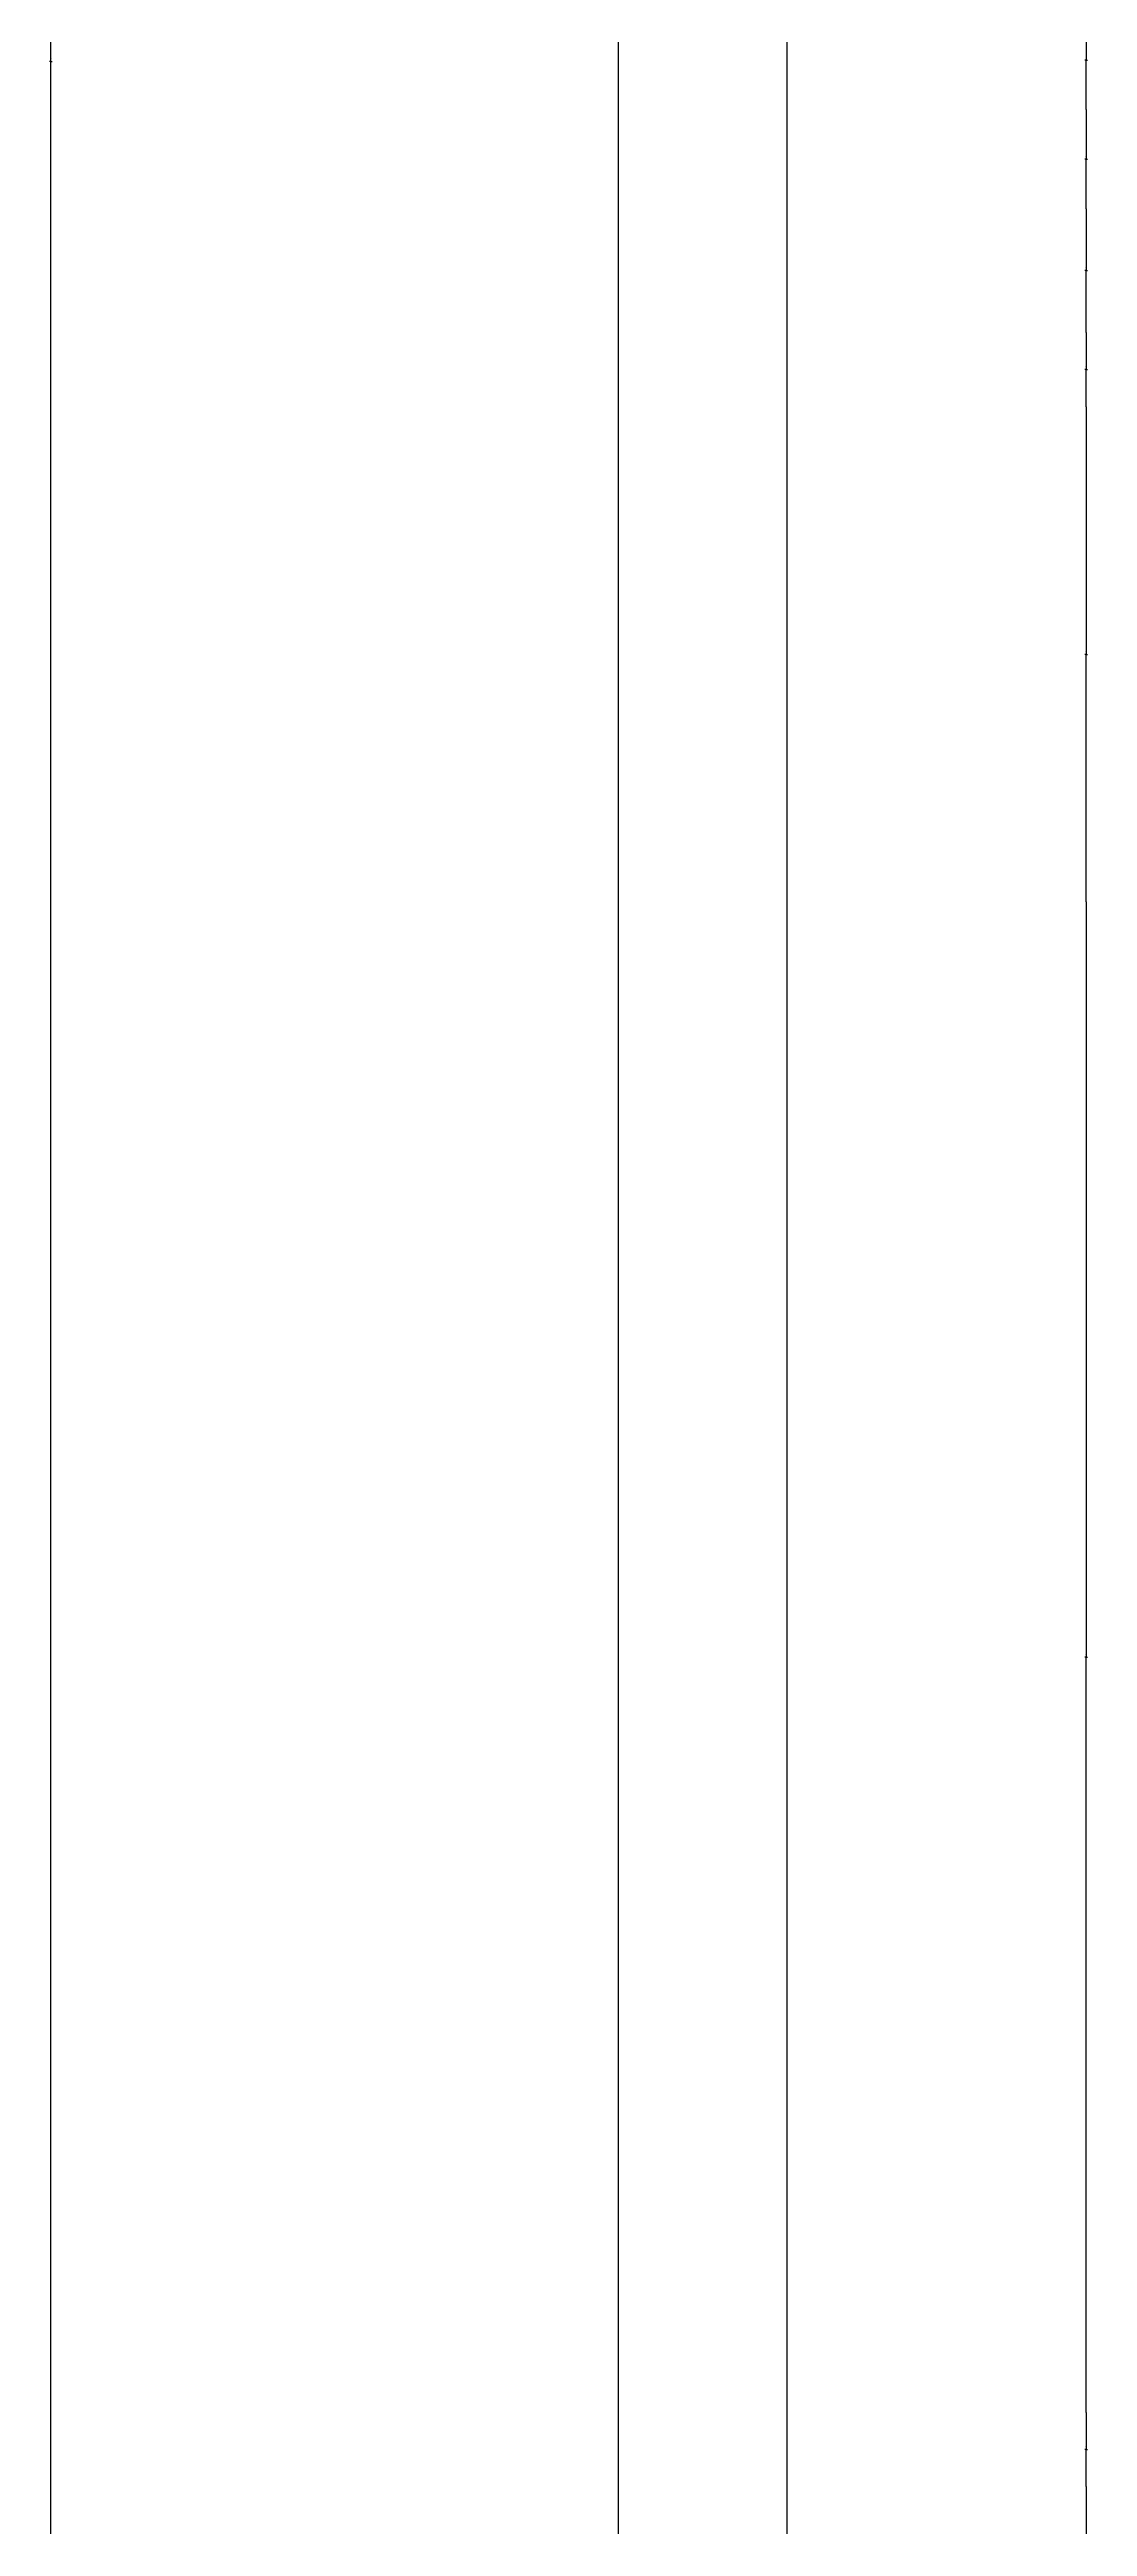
# Model space of a CAD drawing. Header units: metres. Extents: x 0 to 5399, y 0 to 6892.
# Drawn here: x 0 to 419, y 3763 to 4763 of the extents above; entities that cross this region are included whole.
import ezdxf

# ---------------------------------------------------------------- set-up
doc = ezdxf.new("R2010")
doc.units = ezdxf.units.M
doc.layers.add('DIM', color=3, linetype='Continuous')
doc.dimstyles.get("Standard").update_dxf_attribs({"dimtxt": 2.5, "dimasz": 2.5, "dimexe": 1.25, "dimexo": 0.625, "dimtad": 1, "dimcen": 2.5, "dimazin": 3, "dimtfac": 1, "dimtmove": 0, "dimatfit": 3})

# ---------------------------------------------------------------- blocks, each defined once
blk = doc.blocks.new('*D33')
for p, q in [((229.28, 6228.8), (229.28, 4933.8)), ((229.03, 4933.8), (228.78, 4933.8)), ((229.28, 3638.8), (229.28, 4933.8)), ((229.28, 4933.8), (229.28, 4933.8)), ((229.53, 4933.8), (229.78, 4933.8))]:
    blk.add_line(p, q)
at = {"layer": 'Defpoints'}
for p in [(229.28, 6228.8), (229.28, 4933.8), (229.28, 3638.8)]:
    blk.add_point(p, dxfattribs=at)
at = {"layer": 'DIM', "insert": (229.28, 4934.925), "char_height": 1, "attachment_point": 5}
blk.add_mtext('0', dxfattribs=at)
blk = doc.blocks.new('*D34')
for p, q in [((297.43, 6038.8), (297.43, 4838.8)), ((297.18, 4838.8), (296.93, 4838.8)), ((297.43, 3638.8), (297.43, 4838.8)), ((297.43, 4838.8), (297.43, 4838.8)), ((297.68, 4838.8), (297.93, 4838.8))]:
    blk.add_line(p, q)
at = {"layer": 'Defpoints'}
for p in [(297.43, 6038.8), (297.43, 4838.8), (297.43, 3638.8)]:
    blk.add_point(p, dxfattribs=at)
at = {"layer": 'DIM', "insert": (297.43, 4839.925), "char_height": 1, "attachment_point": 5}
blk.add_mtext('0', dxfattribs=at)
blk = doc.blocks.new('*D36')
for p, q in [((418.26, 4418.8), (418.26, 4113.8)), ((418.01, 4113.8), (417.76, 4113.8)), ((418.26, 3808.8), (418.26, 4113.8)), ((418.26, 4113.8), (418.26, 4113.8)), ((418.51, 4113.8), (418.76, 4113.8))]:
    blk.add_line(p, q)
at = {"layer": 'Defpoints'}
for p in [(418.26, 4418.8), (418.26, 4113.8), (418.26, 3808.8)]:
    blk.add_point(p, dxfattribs=at)
at = {"layer": 'DIM', "insert": (418.26, 4114.925), "char_height": 1, "attachment_point": 5}
blk.add_mtext('0', dxfattribs=at)
blk = doc.blocks.new('*D37')
for p, q in [((418.26, 3778.8), (418.26, 3708.8)), ((418.01, 3708.8), (417.76, 3708.8)), ((418.26, 3638.8), (418.26, 3708.8)), ((418.26, 3708.8), (418.26, 3708.8)), ((418.51, 3708.8), (418.76, 3708.8))]:
    blk.add_line(p, q)
at = {"layer": 'Defpoints'}
for p in [(418.26, 3778.8), (418.26, 3708.8), (418.26, 3638.8)]:
    blk.add_point(p, dxfattribs=at)
at = {"layer": 'DIM', "insert": (418.26, 3709.925), "char_height": 1, "attachment_point": 5}
blk.add_mtext('0', dxfattribs=at)
blk = doc.blocks.new('*D38')
for p, q in [((418.26, 3808.8), (418.26, 3793.8)), ((418.01, 3793.8), (417.76, 3793.8)), ((418.26, 3778.8), (418.26, 3793.8)), ((418.26, 3793.8), (418.26, 3793.8)), ((418.51, 3793.8), (418.76, 3793.8))]:
    blk.add_line(p, q)
at = {"layer": 'Defpoints'}
for p in [(418.26, 3808.8), (418.26, 3793.8), (418.26, 3778.8)]:
    blk.add_point(p, dxfattribs=at)
at = {"layer": 'DIM', "insert": (418.26, 3794.925), "char_height": 1, "attachment_point": 5}
blk.add_mtext('0', dxfattribs=at)
blk = doc.blocks.new('*D39')
for p, q in [((418.26, 4618.8), (418.26, 4518.8)), ((418.01, 4518.8), (417.76, 4518.8)), ((418.26, 4418.8), (418.26, 4518.8)), ((418.26, 4518.8), (418.26, 4518.8)), ((418.51, 4518.8), (418.76, 4518.8))]:
    blk.add_line(p, q)
at = {"layer": 'Defpoints'}
for p in [(418.26, 4618.8), (418.26, 4518.8), (418.26, 4418.8)]:
    blk.add_point(p, dxfattribs=at)
at = {"layer": 'DIM', "insert": (418.26, 4519.925), "char_height": 1, "attachment_point": 5}
blk.add_mtext('0', dxfattribs=at)
blk = doc.blocks.new('*D40')
for p, q in [((418.26, 4648.8), (418.26, 4633.8)), ((418.01, 4633.8), (417.76, 4633.8)), ((418.26, 4618.8), (418.26, 4633.8)), ((418.26, 4633.8), (418.26, 4633.8)), ((418.51, 4633.8), (418.76, 4633.8))]:
    blk.add_line(p, q)
at = {"layer": 'Defpoints'}
for p in [(418.26, 4648.8), (418.26, 4633.8), (418.26, 4618.8)]:
    blk.add_point(p, dxfattribs=at)
at = {"layer": 'DIM', "insert": (418.26, 4634.925), "char_height": 1, "attachment_point": 5}
blk.add_mtext('0', dxfattribs=at)
blk = doc.blocks.new('*D41')
for p, q in [((418.26, 4698.8), (418.26, 4673.8)), ((418.01, 4673.8), (417.76, 4673.8)), ((418.26, 4648.8), (418.26, 4673.8)), ((418.26, 4673.8), (418.26, 4673.8)), ((418.51, 4673.8), (418.76, 4673.8))]:
    blk.add_line(p, q)
at = {"layer": 'Defpoints'}
for p in [(418.26, 4698.8), (418.26, 4673.8), (418.26, 4648.8)]:
    blk.add_point(p, dxfattribs=at)
at = {"layer": 'DIM', "insert": (418.26, 4674.925), "char_height": 1, "attachment_point": 5}
blk.add_mtext('0', dxfattribs=at)
blk = doc.blocks.new('*D42')
for p, q in [((418.26, 4738.8), (418.26, 4718.8)), ((418.01, 4718.8), (417.76, 4718.8)), ((418.26, 4698.8), (418.26, 4718.8)), ((418.26, 4718.8), (418.26, 4718.8)), ((418.51, 4718.8), (418.76, 4718.8))]:
    blk.add_line(p, q)
at = {"layer": 'Defpoints'}
for p in [(418.26, 4738.8), (418.26, 4718.8), (418.26, 4698.8)]:
    blk.add_point(p, dxfattribs=at)
at = {"layer": 'DIM', "insert": (418.26, 4719.925), "char_height": 1, "attachment_point": 5}
blk.add_mtext('0', dxfattribs=at)
blk = doc.blocks.new('*D43')
for p, q in [((418.26, 4778.8), (418.26, 4758.8)), ((418.01, 4758.8), (417.76, 4758.8)), ((418.26, 4738.8), (418.26, 4758.8)), ((418.26, 4758.8), (418.26, 4758.8)), ((418.51, 4758.8), (418.76, 4758.8))]:
    blk.add_line(p, q)
at = {"layer": 'Defpoints'}
for p in [(418.26, 4778.8), (418.26, 4758.8), (418.26, 4738.8)]:
    blk.add_point(p, dxfattribs=at)
at = {"layer": 'DIM', "insert": (418.26, 4759.925), "char_height": 1, "attachment_point": 5}
blk.add_mtext('0', dxfattribs=at)
blk = doc.blocks.new('*D52')
for p, q in [((-0.25, 4865.84), (-0.5, 4865.84)), ((0, 0), (0, 4865.84)), ((0, 0), (0, 4865.84)), ((0, 4865.84), (0, 4865.84)), ((0.25, 4865.84), (0.5, 4865.84))]:
    blk.add_line(p, q)
at = {"layer": 'Defpoints'}
for p in [(0, 4865.84), (0, 0), (0, 0)]:
    blk.add_point(p, dxfattribs=at)
at = {"layer": 'DIM', "insert": (0, 4866.965), "char_height": 1, "attachment_point": 5}
blk.add_mtext('0', dxfattribs=at)
blk = doc.blocks.new('*D53')
for p, q in [((-0.25, 4758.28), (-0.5, 4758.28)), ((0, 0), (0, 4758.28)), ((0, 0), (0, 4758.28)), ((0, 4758.28), (0, 4758.28)), ((0.25, 4758.28), (0.5, 4758.28))]:
    blk.add_line(p, q)
at = {"layer": 'Defpoints'}
for p in [(0, 4758.28), (0, 0), (0, 0)]:
    blk.add_point(p, dxfattribs=at)
at = {"layer": 'DIM', "insert": (0, 4759.405), "char_height": 1, "attachment_point": 5}
blk.add_mtext('0', dxfattribs=at)

msp = doc.modelspace()

# ---------------------------------------------------------------- dimensions: what is measured, and where the dimension line sits
at = {"layer": 'DIM'}
for base, p1, p2, picture, middle in [((229.28, 4933.8), (229.28, 6228.8), (229.28, 3638.8), '*D33', (229.28, 4934.925)), ((297.43, 4838.8), (297.43, 6038.8), (297.43, 3638.8), '*D34', (297.43, 4839.925)), ((0, 4865.84), (0, 0), (0, 0), '*D52', (0, 4866.965)), ((418.26, 4758.8), (418.26, 4778.8), (418.26, 4738.8), '*D43', (418.26, 4759.925)), ((0, 4758.28), (0, 0), (0, 0), '*D53', (0, 4759.405)), ((418.26, 4718.8), (418.26, 4738.8), (418.26, 4698.8), '*D42', (418.26, 4719.925)), ((418.26, 4673.8), (418.26, 4698.8), (418.26, 4648.8), '*D41', (418.26, 4674.925)), ((418.26, 4633.8), (418.26, 4648.8), (418.26, 4618.8), '*D40', (418.26, 4634.925)), ((418.26, 4518.8), (418.26, 4618.8), (418.26, 4418.8), '*D39', (418.26, 4519.925)), ((418.26, 4113.8), (418.26, 4418.8), (418.26, 3808.8), '*D36', (418.26, 4114.925)), ((418.26, 3793.8), (418.26, 3808.8), (418.26, 3778.8), '*D38', (418.26, 3794.925)), ((418.26, 3708.8), (418.26, 3778.8), (418.26, 3638.8), '*D37', (418.26, 3709.925))]:
    dim = msp.add_linear_dim(base=base, p1=p1, p2=p2, dimstyle='Standard', dxfattribs=at)
    dim.commit()
    dim.dimension.update_dxf_attribs({"geometry": picture, "text_midpoint": middle})

doc.saveas('drawing.dxf')
